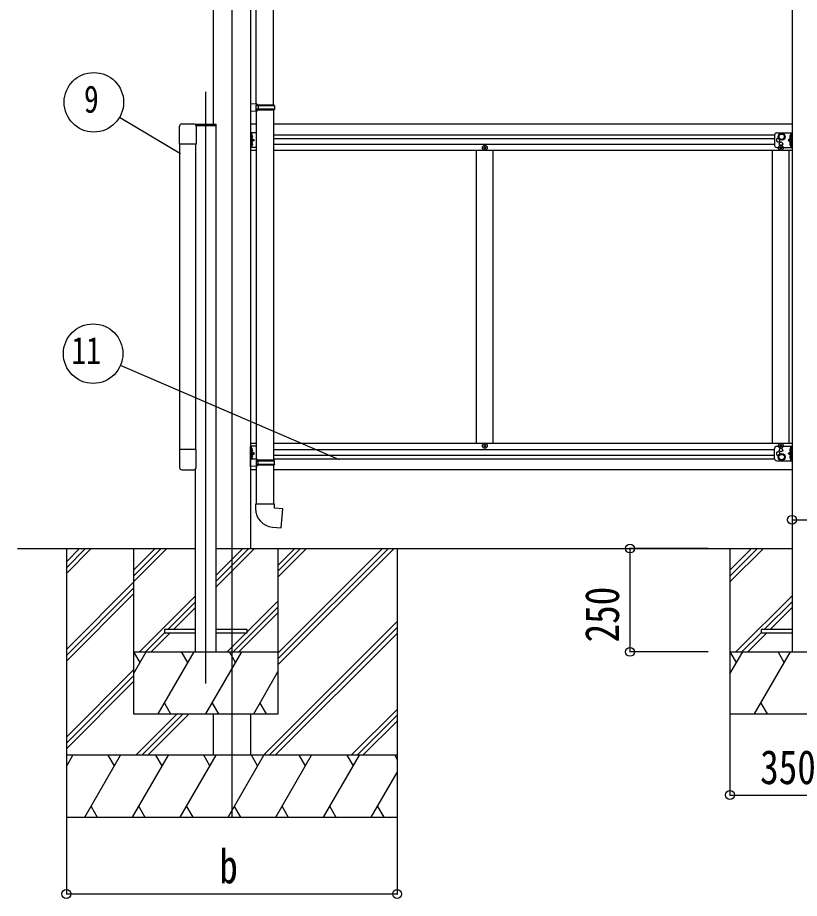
# Model space of a CAD drawing. Units: millimetres, scale not verified. Extents: x -10512 to 10512, y -7425 to 7425.
# Drawn here: x -5014 to -3123, y -4668 to -2537 of the extents above; entities that cross this region are included whole.
import ezdxf
from ezdxf.enums import TextEntityAlignment as Align

# ---------------------------------------------------------------- set-up
doc = ezdxf.new("R2010")
doc.units = ezdxf.units.MM
doc.header["$LTSCALE"] = 30
for name, color, linetype in [('0-3_YKK_12', 2, 'Continuous'), ('0-4_YKK_13', 4, 'Continuous'), ('0-5_YKK_A1', 4, 'Continuous'), ('0-6_YKK_D', 6, 'Continuous')]:
    doc.layers.add(name, color=color, linetype=linetype)
doc.styles.add('ＭＳ ゴシック', font='')
doc.styles.get('ＭＳ ゴシック').set_extended_font_data('MS Gothic')

msp = doc.modelspace()

# ---------------------------------------------------------------- linework, layer by layer
at = {"layer": '0-3_YKK_12'}
for p, q in [((-4495.63, -1297.04), (-4495.63, -4471.44)), ((-4558.13, -4148), (-4558.13, -2716.3))]:
    msp.add_line(p, q, dxfattribs=at)
at = {"layer": '0-4_YKK_13'}
for p, q in [((-4436.43, -2746.06), (-4436.43, -1903.93)), ((-4394.43, -2748.62), (-4394.43, -1901.37)), ((-4434.43, -2746.12), (-4450.43, -2745.65)), ((-4450.43, -2745.65), (-4450.43, -2763.59)), ((-4434.43, -2748.12), (-4436.43, -2748.12)), ((-4393.43, -2748.62), (-4436.43, -2748.62)), ((-4434.43, -2748.12), (-4434.43, -2746.12)), ((-4431.95, -2750.62), (-4431.52, -2748.62)), ((-4392.43, -2750.62), (-4393.43, -2748.62)), ((-4434.43, -2763.12), (-4450.43, -2763.59)), ((-4392.43, -2750.62), (-4436.43, -2750.62)), ((-4392.43, -2758.62), (-4436.43, -2758.62)), ((-4393.43, -2760.62), (-4436.43, -2760.62)), ((-4436.43, -2763.18), (-4436.43, -3605.32)), ((-4434.43, -2763.12), (-4434.43, -2761.12)), ((-4394.43, -2760.62), (-4394.43, -3607.88)), ((-4392.43, -2758.62), (-4393.43, -2760.62)), ((-4392.43, -2750.62), (-4392.43, -2758.62)), ((-4622.13, -2843.14), (-4622.13, -2799.44)), ((-4616.63, -2793.94), (-4587.63, -2793.94)), ((-4583.13, -2794.44), (-4533.13, -2794.44)), ((-4583.13, -2794.44), (-4583.13, -2796.28)), ((-4582.51, -2797.44), (-4533.13, -2797.44)), ((-4582.13, -2799.44), (-4582.13, -2843.14)), ((-4533.13, -2797.44), (-4533.13, -2794.44)), ((-4450.43, -2815.94), (-4450.43, -2850.94)), ((-4436.43, -2815.94), (-4450.43, -2815.94)), ((-4447.93, -2815.94), (-4447.93, -2850.94)), ((-4447.43, -2820.44), (-4447.93, -2820.53)), ((-4447.93, -2833.44), (-4440.93, -2833.44)), ((-4447.43, -2820.44), (-4446.63, -2820.59)), ((-4447.43, -2828.44), (-4446.63, -2828.3)), ((-3182.63, -2820.94), (-3182.63, -2845.94)), ((-3177.63, -2815.94), (-3140.63, -2815.94)), ((-3143.13, -2833.44), (-3150.13, -2833.44)), ((-3143.63, -2820.44), (-3144.43, -2820.59)), ((-3143.63, -2828.44), (-3144.43, -2828.3)), ((-3143.63, -2820.44), (-3143.13, -2820.53)), ((-3143.13, -2815.94), (-3143.13, -2850.94)), ((-3140.63, -2815.94), (-3140.63, -2850.94)), ((-4582.13, -2843.14), (-4622.13, -2843.14)), ((-4436.43, -2850.94), (-4450.43, -2850.94)), ((-4447.43, -2838.44), (-4447.93, -2838.53)), ((-4447.43, -2838.44), (-4446.63, -2838.59)), ((-4447.43, -2846.44), (-4446.63, -2846.3)), ((-3885.13, -2852.44), (-3886.13, -2852.44)), ((-3177.63, -2850.94), (-3140.63, -2850.94)), ((-3169.13, -2852.44), (-3170.13, -2852.44)), ((-3143.63, -2838.44), (-3144.43, -2838.59)), ((-3143.63, -2846.44), (-3144.43, -2846.3)), ((-3143.63, -2838.44), (-3143.13, -2838.53)), ((-4450.43, -3608.94), (-4450.43, -3573.94)), ((-4436.43, -3573.94), (-4450.43, -3573.94)), ((-4447.93, -3604.98), (-4447.93, -3573.94)), ((-4447.43, -3578.44), (-4446.63, -3578.59)), ((-3885.13, -3572.44), (-3886.13, -3572.44)), ((-3182.63, -3603.94), (-3182.63, -3578.94)), ((-3177.63, -3573.94), (-3140.63, -3573.94)), ((-3169.13, -3572.44), (-3170.13, -3572.44)), ((-3143.63, -3578.44), (-3144.43, -3578.59)), ((-3143.13, -3608.94), (-3143.13, -3573.94)), ((-3140.63, -3608.94), (-3140.63, -3573.94)), ((-4622.13, -3581.74), (-4622.13, -3625.44)), ((-4582.13, -3581.74), (-4622.13, -3581.74)), ((-4582.13, -3625.44), (-4582.13, -3581.74)), ((-4447.43, -3586.44), (-4447.93, -3586.36)), ((-4447.93, -3591.44), (-4440.93, -3591.44)), ((-4447.43, -3586.44), (-4446.63, -3586.3)), ((-4447.43, -3596.44), (-4446.63, -3596.59)), ((-3143.13, -3591.44), (-3150.13, -3591.44)), ((-3143.63, -3586.44), (-3144.43, -3586.3)), ((-3143.63, -3596.44), (-3144.43, -3596.59)), ((-3143.63, -3586.44), (-3143.13, -3586.36)), ((-4434.43, -3605.38), (-4450.43, -3604.9)), ((-4450.43, -3622.85), (-4450.43, -3604.9)), ((-4434.43, -3622.38), (-4450.43, -3622.85)), ((-4447.43, -3604.44), (-4447.93, -3604.36)), ((-4447.43, -3604.44), (-4446.63, -3604.3)), ((-4393.43, -3607.88), (-4436.43, -3607.88)), ((-4392.43, -3609.88), (-4436.43, -3609.88)), ((-4392.43, -3617.88), (-4436.43, -3617.88)), ((-4393.43, -3619.88), (-4436.43, -3619.88)), ((-4434.43, -3620.38), (-4436.43, -3620.38)), ((-4436.43, -3622.43), (-4436.43, -3713.88)), ((-4434.43, -3605.38), (-4434.43, -3607.38)), ((-4434.43, -3620.38), (-4434.43, -3622.38)), ((-4431.95, -3617.88), (-4431.52, -3619.88)), ((-4394.43, -3619.88), (-4394.43, -3713.88)), ((-4392.43, -3609.88), (-4393.43, -3607.88)), ((-4392.43, -3617.88), (-4393.43, -3619.88)), ((-4392.43, -3617.88), (-4392.43, -3609.88)), ((-3177.63, -3608.94), (-3140.63, -3608.94)), ((-3143.63, -3604.44), (-3144.43, -3604.3)), ((-3143.63, -3604.44), (-3143.13, -3604.36)), ((-4616.63, -3630.94), (-4587.63, -3630.94)), ((-4392.43, -3713.88), (-4438.43, -3713.88)), ((-4438.43, -3713.88), (-4438.43, -3724.79)), ((-4392.43, -3723.88), (-4392.43, -3713.88)), ((-4583.13, -4017.44), (-4658.13, -4017.44)), ((-4533.13, -4025.44), (-4458.13, -4025.44)), ((-3140.63, -4017.44), (-3215.63, -4017.44))]:
    msp.add_line(p, q, dxfattribs=at)
for points in [[(-4434.43, -2761.12), (-4436.43, -2761.12), (-4436.43, -2748.12)], [(-4431.95, -2750.62), (-4431.95, -2758.62), (-4431.52, -2760.62)], [(-4448.32, -2824.44), (-4447.68, -2823.26), (-4445.45, -2822.14)], [(-4448.32, -2824.44), (-4447.68, -2825.63), (-4445.45, -2826.74)], [(-4447.43, -2820.44), (-4447.43, -2828.44), (-4447.93, -2828.36), (-4447.93, -2820.53)], [(-4447.93, -2828.44), (-4440.93, -2833.44), (-4447.93, -2838.44)], [(-3143.13, -2828.44), (-3150.13, -2833.44), (-3143.13, -2838.44)], [(-3142.75, -2824.44), (-3143.38, -2823.26), (-3145.61, -2822.14)], [(-3142.75, -2824.44), (-3143.38, -2825.63), (-3145.61, -2826.74)], [(-3143.63, -2820.44), (-3143.63, -2828.44), (-3143.13, -2828.36), (-3143.13, -2820.53)], [(-4448.32, -2842.44), (-4447.68, -2841.26), (-4445.45, -2840.14)], [(-4448.32, -2842.44), (-4447.68, -2843.63), (-4445.45, -2844.74)], [(-4447.43, -2838.44), (-4447.43, -2846.44), (-4447.93, -2846.36), (-4447.93, -2838.53)], [(-3886.13, -2852.44), (-3886.13, -2851.44), (-3885.13, -2851.44)], [(-3884.13, -2850.44), (-3884.13, -2849.44), (-3883.13, -2849.44), (-3883.13, -2850.44)], [(-3883.13, -2853.44), (-3883.13, -2854.44), (-3884.13, -2854.44), (-3884.13, -2853.44)], [(-3882.13, -2851.44), (-3881.13, -2851.44), (-3881.13, -2852.44), (-3882.13, -2852.44)], [(-3170.13, -2852.44), (-3170.13, -2851.44), (-3169.13, -2851.44)], [(-3168.13, -2850.44), (-3168.13, -2849.44), (-3167.13, -2849.44), (-3167.13, -2850.44)], [(-3167.13, -2853.44), (-3167.13, -2854.44), (-3168.13, -2854.44), (-3168.13, -2853.44)], [(-3166.13, -2851.44), (-3165.13, -2851.44), (-3165.13, -2852.44), (-3166.13, -2852.44)], [(-3142.75, -2842.44), (-3143.38, -2841.26), (-3145.61, -2840.14)], [(-3142.75, -2842.44), (-3143.38, -2843.63), (-3145.61, -2844.74)], [(-3143.63, -2838.44), (-3143.63, -2846.44), (-3143.13, -2846.36), (-3143.13, -2838.53)], [(-4447.43, -3586.44), (-4447.43, -3578.44), (-4447.93, -3578.53), (-4447.93, -3586.36)], [(-3886.13, -3572.44), (-3886.13, -3573.44), (-3885.13, -3573.44)], [(-3883.13, -3571.44), (-3883.13, -3570.44), (-3884.13, -3570.44), (-3884.13, -3571.44)], [(-3884.13, -3574.44), (-3884.13, -3575.44), (-3883.13, -3575.44), (-3883.13, -3574.44)], [(-3882.13, -3573.44), (-3881.13, -3573.44), (-3881.13, -3572.44), (-3882.13, -3572.44)], [(-3170.13, -3572.44), (-3170.13, -3573.44), (-3169.13, -3573.44)], [(-3167.13, -3571.44), (-3167.13, -3570.44), (-3168.13, -3570.44), (-3168.13, -3571.44)], [(-3168.13, -3574.44), (-3168.13, -3575.44), (-3167.13, -3575.44), (-3167.13, -3574.44)], [(-3166.13, -3573.44), (-3165.13, -3573.44), (-3165.13, -3572.44), (-3166.13, -3572.44)], [(-3143.63, -3586.44), (-3143.63, -3578.44), (-3143.13, -3578.53), (-3143.13, -3586.36)], [(-4448.32, -3582.44), (-4447.68, -3581.26), (-4445.45, -3580.14)], [(-4448.32, -3582.44), (-4447.68, -3583.63), (-4445.45, -3584.74)], [(-4448.32, -3600.44), (-4447.68, -3599.26), (-4445.45, -3598.14)], [(-4448.32, -3600.44), (-4447.68, -3601.63), (-4445.45, -3602.74)], [(-4447.93, -3596.44), (-4440.93, -3591.44), (-4447.93, -3586.44)], [(-4447.43, -3604.44), (-4447.43, -3596.44), (-4447.93, -3596.53), (-4447.93, -3604.36)], [(-3143.13, -3596.44), (-3150.13, -3591.44), (-3143.13, -3586.44)], [(-3142.75, -3582.44), (-3143.38, -3581.26), (-3145.61, -3580.14)], [(-3142.75, -3582.44), (-3143.38, -3583.63), (-3145.61, -3584.74)], [(-3142.75, -3600.44), (-3143.38, -3599.26), (-3145.61, -3598.14)], [(-3142.75, -3600.44), (-3143.38, -3601.63), (-3145.61, -3602.74)], [(-3143.63, -3604.44), (-3143.63, -3596.44), (-3143.13, -3596.53), (-3143.13, -3604.36)], [(-4434.43, -3607.38), (-4436.43, -3607.38), (-4436.43, -3620.38)], [(-4431.95, -3617.88), (-4431.95, -3609.88), (-4431.52, -3607.88)], [(-4397.35, -3769.62), (-4376.52, -3771.44), (-4372.51, -3725.62), (-4392.43, -3723.88)], [(-4658.13, -4017.44), (-4658.13, -4025.44), (-4583.13, -4025.44)], [(-4458.13, -4025.44), (-4458.13, -4017.44), (-4533.13, -4017.44)], [(-3215.63, -4017.44), (-3215.63, -4025.44), (-3140.63, -4025.44)]]:
    msp.add_lwpolyline(points, dxfattribs=at)
for points in [[(-3165.63, -2832.45), (-3159.13, -2828.7), (-3159.13, -2821.19), (-3165.63, -2817.44), (-3172.13, -2821.19), (-3172.13, -2828.7)], [(-3165.63, -3592.44), (-3159.13, -3596.19), (-3159.13, -3603.7), (-3165.63, -3607.45), (-3172.13, -3603.7), (-3172.13, -3596.19)]]:
    msp.add_lwpolyline(points, close=True, dxfattribs=at)
for centre, radius in [((-3165.63, -2824.94), 8.5), ((-3165.63, -2824.94), 7.5), ((-3165.63, -2824.94), 6.5), ((-3883.63, -2851.94), 5.9), ((-3167.63, -2851.94), 5.9), ((-3167.13, -2841.94), 4.25), ((-3883.63, -3572.94), 5.9), ((-3167.63, -3572.94), 5.9), ((-3167.13, -3582.94), 4.25), ((-3165.63, -3599.94), 8.5), ((-3165.63, -3599.94), 7.5), ((-3165.63, -3599.94), 6.5)]:
    msp.add_circle(centre, radius, dxfattribs=at)
for centre, radius, start, end in [((-4616.63, -2799.44), 5.5, 90, 180), ((-4587.63, -2799.44), 5.5, 0, 90), ((-4446.78, -2821.47), 0.9, 32.05588, 80), ((-4446.78, -2827.42), 0.9, 280, 327.94412), ((-4451.53, -2824.44), 6.5, 327.94412, 32.05588), ((-3177.63, -2820.94), 5, 90, 180), ((-3174.13, -2833.44), 4.25, 72.87654, 17.11996), ((-3139.53, -2824.44), 6.5, 147.94412, 212.05588), ((-3144.28, -2821.47), 0.9, 100, 147.94412), ((-3144.28, -2827.42), 0.9, 212.05588, 260), ((-4446.78, -2839.47), 0.9, 32.05588, 80), ((-4446.78, -2845.42), 0.9, 280, 327.94412), ((-4451.53, -2842.44), 6.5, 327.94412, 32.05588), ((-3885.13, -2850.44), 1, 270, 0), ((-3885.13, -2853.44), 1, 0, 90), ((-3882.13, -2850.44), 1, 180, 270), ((-3882.13, -2853.44), 1, 90, 180), ((-3177.63, -2845.94), 5, 180, 270), ((-3169.13, -2850.44), 1, 270, 0), ((-3169.13, -2853.44), 1, 0, 90), ((-3166.13, -2850.44), 1, 180, 270), ((-3166.13, -2853.44), 1, 90, 180), ((-3139.53, -2842.44), 6.5, 147.94412, 212.05588), ((-3144.28, -2839.47), 0.9, 100, 147.94412), ((-3144.28, -2845.42), 0.9, 212.05588, 260), ((-4446.78, -3579.47), 0.9, 32.05588, 80), ((-4451.53, -3582.44), 6.5, 327.94412, 32.05588), ((-3885.13, -3571.44), 1, 270, 0), ((-3885.13, -3574.44), 1, 0, 90), ((-3882.13, -3571.44), 1, 180, 270), ((-3882.13, -3574.44), 1, 90, 180), ((-3177.63, -3578.94), 5, 90, 180), ((-3169.13, -3571.44), 1, 270, 0), ((-3169.13, -3574.44), 1, 0, 90), ((-3166.13, -3571.44), 1, 180, 270), ((-3166.13, -3574.44), 1, 90, 180), ((-3139.53, -3582.44), 6.5, 147.94412, 212.05588), ((-3144.28, -3579.47), 0.9, 100, 147.94412), ((-4446.78, -3585.42), 0.9, 280, 327.94412), ((-4446.78, -3597.47), 0.9, 32.05588, 80), ((-4451.53, -3600.44), 6.5, 327.94412, 32.05588), ((-3174.13, -3591.44), 4.25, 342.88004, 287.12346), ((-3139.53, -3600.44), 6.5, 147.94412, 212.05588), ((-3144.28, -3585.42), 0.9, 212.05588, 260), ((-3144.28, -3597.47), 0.9, 100, 147.94412), ((-4446.78, -3603.42), 0.9, 280, 327.94412), ((-3177.63, -3603.94), 5, 180, 270), ((-3144.28, -3603.42), 0.9, 212.05588, 260), ((-4616.63, -3625.44), 5.5, 180, 270), ((-4587.63, -3625.44), 5.5, 270, 0), ((-4393.43, -3724.79), 45, 180, 265)]:
    msp.add_arc(centre, radius, start, end, dxfattribs=at)
at = {"layer": '0-5_YKK_A1'}
for p, q in [((-4540.83, -1692.44), (-4540.83, -2794.44)), ((-4450.43, -1692.44), (-4450.43, -3821.44)), ((-3140.63, -1708.44), (-3140.63, -4071.44)), ((-4533.13, -4071.44), (-4533.13, -2797.44)), ((-4436.43, -2794.44), (-4450.43, -2794.44)), ((-3140.63, -2794.44), (-4394.43, -2794.44)), ((-4394.43, -2820.44), (-3182.61, -2820.44)), ((-4394.43, -2829.44), (-3182.63, -2829.44)), ((-4621.13, -3581.74), (-4621.13, -2843.14)), ((-4583.13, -2843.14), (-4583.13, -3581.74)), ((-4394.43, -2842.94), (-3182.63, -2842.94)), ((-4436.43, -2858.44), (-4450.43, -2858.44)), ((-3140.63, -2858.44), (-4394.43, -2858.44)), ((-3903.63, -3566.44), (-3903.63, -2858.44)), ((-3863.63, -3566.44), (-3863.63, -2858.44)), ((-3187.63, -3566.44), (-3187.63, -2858.44)), ((-3147.63, -3566.44), (-3147.63, -2858.44)), ((-4450.43, -3566.44), (-4436.43, -3566.44)), ((-4394.43, -3566.44), (-3140.63, -3566.44)), ((-4394.43, -3581.94), (-3182.63, -3581.94)), ((-4394.43, -3595.44), (-3182.63, -3595.44)), ((-4394.43, -3604.44), (-3182.61, -3604.44)), ((-4583.13, -4071.44), (-4583.13, -3628.61)), ((-4450.43, -3630.44), (-4436.43, -3630.44)), ((-4394.43, -3630.44), (-3140.63, -3630.44)), ((-5013.67, -3821.44), (-4583.13, -3821.44)), ((-4895.83, -3821.44), (-4895.83, -4471.44)), ((-4895.83, -3881.77), (-4835.5, -3821.44)), ((-4895.83, -3867.63), (-4849.64, -3821.44)), ((-4895.83, -3853.49), (-4863.78, -3821.44)), ((-4733.13, -3821.44), (-4733.13, -4221.44)), ((-4733.13, -3873.79), (-4680.78, -3821.44)), ((-4733.13, -3887.93), (-4666.64, -3821.44)), ((-4733.13, -3902.08), (-4652.5, -3821.44)), ((-4533.13, -3821.44), (-3140.63, -3821.44)), ((-4533.13, -3914.21), (-4440.37, -3821.44)), ((-4533.13, -3900.07), (-4454.51, -3821.44)), ((-4533.13, -3885.92), (-4468.65, -3821.44)), ((-4383.13, -4101.7), (-4102.87, -3821.44)), ((-4383.13, -4073.42), (-4131.15, -3821.44)), ((-4383.13, -4087.56), (-4117.01, -3821.44)), ((-4383.13, -3889.57), (-4315, -3821.44)), ((-4383.13, -3875.43), (-4329.14, -3821.44)), ((-4383.13, -3861.29), (-4343.28, -3821.44)), ((-4383.13, -4221.44), (-4383.13, -3821.44)), ((-4095.83, -3821.44), (-4095.83, -4471.44)), ((-3290.63, -3821.44), (-3290.63, -4221.44)), ((-3290.63, -3873.79), (-3238.28, -3821.44)), ((-3290.63, -3887.93), (-3224.14, -3821.44)), ((-3290.63, -3902.08), (-3210, -3821.44)), ((-4895.83, -4065.62), (-4733.13, -3902.92)), ((-4895.83, -4079.76), (-4733.13, -3917.06)), ((-4895.83, -4093.9), (-4733.13, -3931.21)), ((-4718.65, -4071.44), (-4583.13, -3935.92)), ((-3276.15, -4071.44), (-3140.63, -3935.92)), ((-4650.51, -4017.44), (-4583.13, -3950.07)), ((-4492.38, -4071.44), (-4383.13, -3962.2)), ((-4458.13, -4023.06), (-4383.13, -3948.06)), ((-3208.01, -4017.44), (-3140.63, -3950.07)), ((-4636.37, -4017.44), (-4583.13, -3964.21)), ((-4478.24, -4071.44), (-4383.13, -3976.34)), ((-3193.87, -4017.44), (-3140.63, -3964.21)), ((-4419.02, -4321.44), (-4095.83, -3998.25)), ((-4704.51, -4071.44), (-4658.13, -4025.06)), ((-4690.37, -4071.44), (-4644.37, -4025.44)), ((-4506.52, -4071.44), (-4460.52, -4025.44)), ((-4404.88, -4321.44), (-4095.83, -4012.4)), ((-4390.74, -4321.44), (-4095.83, -4026.54)), ((-3262.01, -4071.44), (-3215.63, -4025.06)), ((-3247.87, -4071.44), (-3201.87, -4025.44)), ((-4733.13, -4071.44), (-4383.13, -4071.44)), ((-4733.13, -4124.56), (-4702.46, -4071.44)), ((-4717.47, -4097.43), (-4732.47, -4071.44)), ((-4673.6, -4221.44), (-4586.99, -4071.44)), ((-4602, -4097.43), (-4617, -4071.44)), ((-4558.13, -4221.44), (-4471.53, -4071.44)), ((-4486.53, -4097.43), (-4501.53, -4071.44)), ((-3290.63, -4071.44), (-2940.63, -4071.44)), ((-3290.63, -4124.56), (-3259.96, -4071.44)), ((-3274.97, -4097.43), (-3289.97, -4071.44)), ((-3231.1, -4221.44), (-3144.49, -4071.44)), ((-3159.5, -4097.43), (-3174.5, -4071.44)), ((-4895.83, -4277.75), (-4733.13, -4115.05)), ((-4895.83, -4291.89), (-4733.13, -4129.19)), ((-4442.66, -4221.44), (-4383.13, -4118.34)), ((-4895.83, -4306.04), (-4733.13, -4143.34)), ((-4658.6, -4195.46), (-4643.6, -4221.44)), ((-4543.13, -4195.46), (-4528.13, -4221.44)), ((-4427.66, -4195.46), (-4412.66, -4221.44)), ((-3216.1, -4195.46), (-3201.1, -4221.44)), ((-4206.89, -4321.44), (-4095.83, -4210.38)), ((-4733.13, -4221.44), (-4383.13, -4221.44)), ((-4727.39, -4321.44), (-4627.39, -4221.44)), ((-4713.25, -4321.44), (-4613.25, -4221.44)), ((-4699.11, -4321.44), (-4599.11, -4221.44)), ((-4540.83, -4221.44), (-4540.83, -4321.44)), ((-4450.43, -4221.44), (-4450.43, -4321.44)), ((-4192.75, -4321.44), (-4095.83, -4224.53)), ((-4178.61, -4321.44), (-4095.83, -4238.67)), ((-3290.63, -4221.44), (-2940.63, -4221.44)), ((-4095.83, -4321.44), (-4895.83, -4321.44)), ((-4895.83, -4348.95), (-4879.95, -4321.44)), ((-4851.08, -4471.44), (-4764.48, -4321.44)), ((-4779.48, -4347.42), (-4794.48, -4321.44)), ((-4735.61, -4471.44), (-4649.01, -4321.44)), ((-4664.01, -4347.43), (-4679.01, -4321.44)), ((-4620.14, -4471.44), (-4533.54, -4321.44)), ((-4548.54, -4347.42), (-4563.54, -4321.44)), ((-4504.67, -4471.44), (-4418.07, -4321.44)), ((-4433.07, -4347.42), (-4448.07, -4321.44)), ((-4389.2, -4471.44), (-4302.6, -4321.44)), ((-4317.6, -4347.42), (-4332.6, -4321.44)), ((-4273.73, -4471.44), (-4187.13, -4321.44)), ((-4217.13, -4321.44), (-4202.13, -4347.42)), ((-4101.66, -4321.44), (-4095.83, -4331.54)), ((-4158.26, -4471.44), (-4095.83, -4363.31)), ((-4836.09, -4445.46), (-4821.09, -4471.44)), ((-4720.62, -4445.46), (-4705.62, -4471.44)), ((-4605.14, -4445.46), (-4590.15, -4471.44)), ((-4489.67, -4445.46), (-4474.68, -4471.44)), ((-4374.21, -4445.46), (-4359.21, -4471.44)), ((-4258.74, -4445.46), (-4243.74, -4471.44)), ((-4143.27, -4445.46), (-4128.27, -4471.44)), ((-4895.83, -4471.44), (-4095.83, -4471.44))]:
    msp.add_line(p, q, dxfattribs=at)
at = {"layer": '0-6_YKK_D'}
for p, q in [((-4619.43, -2866.07), (-4767.37, -2778.34)), ((-4234.93, -3606.39), (-4764.85, -3378.25)), ((-3140.63, -3712.49), (-3140.63, -3752.73)), ((-3343.63, -3821.44), (-3533.6, -3821.44)), ((-3532.6, -3821.44), (-3532.6, -4071.44)), ((-3343.63, -4071.44), (-3533.6, -4071.44)), ((-3290.63, -4222.44), (-3290.63, -4418.71)), ((-3290.63, -4417.71), (-2940.63, -4417.71)), ((-4895.83, -4471.44), (-4895.83, -4658.15)), ((-4095.83, -4457.23), (-4095.83, -4658.15)), ((-4895.83, -4657.15), (-4095.83, -4657.15))]:
    msp.add_line(p, q, dxfattribs=at)
msp.add_lwpolyline([(-3140.63, -3751.73), (-3090.63, -3751.73), (-2912.8, -3751.73)], dxfattribs=at)
for centre, radius in [((-4829.3, -2741.62), 72), ((-4830.99, -3349.78), 72), ((-3140.63, -3751.73), 10.62), ((-3532.6, -3821.44), 10.62), ((-3532.6, -4071.44), 10.62), ((-3290.63, -4417.71), 10.62), ((-4895.83, -4657.15), 10.62), ((-4095.83, -4657.15), 10.62)]:
    msp.add_circle(centre, radius, dxfattribs=at)

# ---------------------------------------------------------------- texts
at = {"layer": '0-6_YKK_D', "style": 'ＭＳ ゴシック', "width": 0.8}
for s, height, p in [('9', 65.98, (-4853.3, -2786.62)), ('11', 65.98, (-4883.79, -3394.78)), ('350', 82.48, (-3217.63, -4416.05)), ('b', 82.48, (-4525.83, -4655.85))]:
    msp.add_text(s, height=height, dxfattribs=at).set_placement(p, align=Align.BOTTOM_LEFT)
msp.add_text('250', height=82.48, rotation=90, dxfattribs=at).set_placement((-3534.27, -4048.44), align=Align.BOTTOM_LEFT)

doc.saveas('drawing.dxf')
